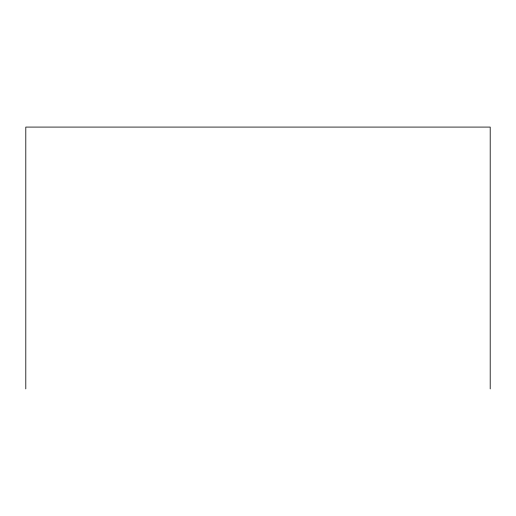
<?xml version="1.0" encoding="UTF-8"?>
<svg xmlns="http://www.w3.org/2000/svg" width="516" height="516" viewBox="0 0 516 516"><rect width="100%" height="100%" fill="white"/><g stroke="black" fill="none" stroke-linecap="round" stroke-linejoin="round"><path stroke-width="0.77" d="M490.2 388.916L490.2 127.084L25.8 127.084L25.8 388.916"/></g></svg>
